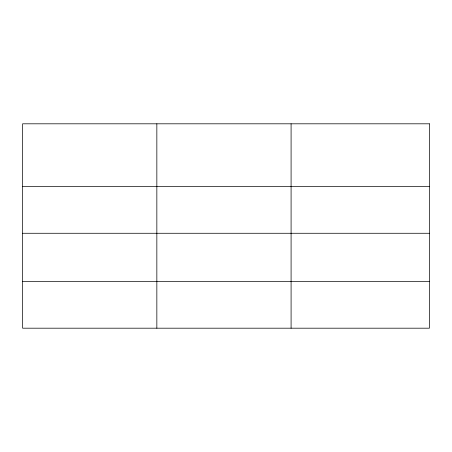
<?xml version="1.0" encoding="UTF-8"?>
<svg xmlns="http://www.w3.org/2000/svg" width="452" height="452" viewBox="0 0 452 452"><rect width="100%" height="100%" fill="white"/><g stroke="black" fill="none" stroke-linecap="round" stroke-linejoin="round"><path stroke-width="0.68" d="M22.6 186.518L429.4 186.518M22.6 233.272L429.4 233.272M22.6 281.438L429.4 281.438M291.088 123.808L291.088 328.192M156.844 123.808L156.844 328.192M429.4 123.808L22.6 123.808L22.6 328.192L429.4 328.192L429.4 123.808"/></g></svg>
